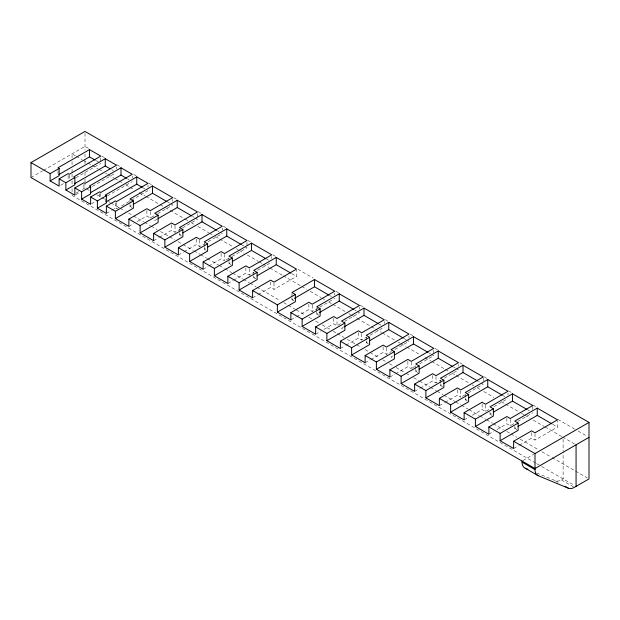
<?xml version="1.0" encoding="UTF-8"?>
<svg xmlns="http://www.w3.org/2000/svg" width="620" height="620" viewBox="0 0 620 620"><rect width="100%" height="100%" fill="white"/><g stroke="black" fill="none" stroke-linecap="round" stroke-linejoin="round"><path stroke-width="0.46" stroke-dasharray="3.1 2.33" d="M31 177.537L42.633 170.826M43.462 170.345L85.002 146.359L89.195 148.785M60.76 185.163L64.031 183.28M75.88 177.739L100.75 163.378M76.105 193.068L78.531 191.665M82.576 189.333L85.002 187.93L85.002 184.062M75.694 194.734L79.786 192.37M92.457 186.349L115.669 172.949M91.442 203.825L95.534 201.461M107.384 195.92L132.254 181.567M106.376 213.388L111.282 210.56M112.104 210.087L115.374 208.196L116.498 208.847L130.595 200.71M131.425 200.229L148.002 190.658M129.999 204.429L129.999 206.243L132.502 204.802M128.875 226.378L133.781 223.549M137.059 221.658L146.878 215.993L150.249 217.938L156.914 214.086M157.751 213.606L172.748 204.949L170.322 203.546M157.248 219.093L154.752 220.534L156.775 221.704M153.628 240.669L158.534 237.84M159.356 237.367L171.624 230.276L175.003 232.229L181.668 228.377M182.497 227.897L197.501 219.24L195.067 217.837M179.498 233.004L179.498 234.825L181.164 233.864M178.374 254.96L183.287 252.123M184.101 251.65L196.377 244.567L199.749 246.52L204.747 243.629M208.08 241.707L222.247 233.523L219.821 232.12M204.251 247.295L204.251 249.116L205.917 248.155M203.128 269.251L208.033 266.414M208.855 265.941L221.123 258.858L224.502 260.803L224.502 254.44M226.168 259.842L231.167 256.959M231.996 256.478L247 247.814L244.567 246.411M228.997 261.586L228.997 263.407L230.663 262.438M227.873 283.542L232.787 280.705M233.601 280.232L245.876 273.149L249.248 275.094L254.246 272.211M257.587 270.281L271.754 262.105M253.751 275.877L253.751 277.69L255.417 276.729M252.627 297.825L257.533 294.996M258.354 294.523L270.622 287.432L274.001 289.385L296.5 276.396L296.5 270.026M291.997 297.957L291.997 299.778L293.663 298.817M290.873 319.912L295.787 317.076M296.6 316.603L308.876 309.519L312.248 311.465L318.92 307.621M319.75 307.14L334.754 298.476M316.75 312.248L316.75 314.069L318.417 313.1M315.627 334.203L320.532 331.367M323.81 329.476L333.622 323.81L337.001 325.756L337.001 319.393M337.83 325.275L341.171 323.353M344.503 321.423L359.499 312.767L357.074 311.364M343.17 327.391L341.504 328.352L343.526 329.522M340.372 348.487L345.286 345.658M346.099 345.185L358.376 338.094L361.747 340.047L366.753 337.156M370.086 335.234L384.253 327.058M366.25 340.822L366.25 342.643L367.916 341.682M365.126 362.778L370.031 359.941M370.853 359.476L383.121 352.385L386.5 354.338L391.499 351.447M394.832 349.525L408.999 341.341L406.573 339.938M392.669 355.973L391.003 356.934L393.026 358.104M389.872 377.069L394.785 374.232M395.599 373.759L407.875 366.676L411.254 368.621L411.254 362.258M412.083 368.14L416.253 365.738M419.585 363.816L433.752 355.632L431.318 354.229M415.749 369.404L415.749 371.225L417.415 370.264M414.625 391.36L419.531 388.523M420.352 388.05L432.628 380.967L436 382.912L440.998 380.029M444.331 378.099L458.498 369.923L456.072 368.52M440.502 383.695L440.502 385.508L442.168 384.547M439.379 405.65L444.284 402.814M445.106 402.341L457.374 395.258L460.753 397.203L460.753 390.84M462.419 396.242L467.418 393.351M468.247 392.871L483.251 384.214L478.392 381.409M465.248 397.986L465.248 399.799L466.914 398.838M464.124 419.934L469.038 417.105M472.308 415.214L482.128 409.541L485.499 411.494L488.831 409.564M493.83 406.681L507.997 398.505M490.002 412.269L490.002 414.09L492.497 412.649M488.878 434.225L493.784 431.388M497.054 429.505L506.873 423.832L510.252 425.785L514.414 423.375M517.746 421.453L532.75 412.788M514.747 426.56L514.747 428.381L517.25 426.94M513.624 448.516L518.537 445.679M519.351 445.207L531.627 438.123L534.998 440.068L557.496 427.079L557.496 420.716M522.9 460.567L533.797 454.274M536.796 473.014L555.536 480.787A12.726 7.347 -60 0 0 561.402 479.911L563.123 478.911L563.123 451.841M101.773 156.046L105.129 157.984M116.87 164.757L120.218 166.695M133.641 174.445L136.152 175.894M148.73 183.156L152.086 185.093M173.894 197.679L176.406 199.136M198.214 211.722L201.562 213.66M223.371 226.246L225.881 227.703M247.69 240.289L251.883 242.707M272.846 254.812L276.202 256.75M298.003 269.336L313.1 278.054M335.746 291.129L339.094 293.066M360.065 305.164L363.413 307.101M385.221 319.695L388.577 321.625M410.378 334.219L412.897 335.668M434.697 348.254L438.053 350.192M459.854 362.785L462.373 364.235M484.174 376.821L487.529 378.758M508.493 390.863L511.849 392.801M532.812 404.907L536.168 406.844M557.969 419.43L574.74 429.11M578.096 431.047L587.326 436.371M95.93 160.596L99.146 162.448M111.677 169.686L113.29 170.616M127.425 178.785L129.037 179.707M143.181 187.875L144.785 188.805M167.888 202.143L169.508 203.073M192.642 216.434L194.262 217.364M217.388 230.718L219.007 231.655M242.141 245.008L243.761 245.946M266.887 259.3L268.507 260.237M291.64 273.591L296.5 276.396M329.887 295.67L331.506 296.608M354.64 309.961L356.26 310.899M378.58 323.779L381.013 325.182M404.139 338.536L405.759 339.473M428.893 352.827L430.512 353.764M453.639 367.118L455.258 368.055M503.138 395.7L504.757 396.63M527.891 409.983L529.511 410.921M552.637 424.274L557.496 427.079M75.415 155.767L72.059 153.83L72.059 157.697M76.252 156.248L82.127 159.642M82.964 160.123L87.156 162.549M87.994 163.029L91.349 164.967M92.186 165.447L98.061 168.842M98.898 169.322L102.254 171.26M105.609 173.197L107.283 174.166M108.12 174.646L113.995 178.041M114.832 178.521L118.188 180.459M119.025 180.947L122.38 182.877M125.736 184.814L129.084 186.752M129.929 187.24L134.121 189.658M139.151 192.564L145.018 195.951M145.863 196.439L159.278 204.181M160.115 204.67L164.308 207.088M165.145 207.576L169.338 209.994M170.182 210.475L184.434 218.705M185.272 219.193L187.79 220.642M191.146 222.58L194.502 224.517M197.85 226.455L208.754 232.748M209.591 233.236L212.11 234.685M215.465 236.623L218.821 238.56M219.658 239.041L233.074 246.791M236.429 248.728L238.103 249.697M238.948 250.178L243.978 253.084M247.333 255.022L258.23 261.315M259.067 261.803L262.423 263.733M263.267 264.221L269.134 267.608M269.971 268.096L282.55 275.358M283.387 275.838L301.002 286.006M301.839 286.494L306.869 289.393M310.225 291.33L321.129 297.623M321.966 298.112L325.322 300.049M328.678 301.987L332.026 303.924M332.87 304.404L345.449 311.666M348.804 313.604L350.478 314.572M351.315 315.053L356.345 317.959M357.19 318.447L370.605 326.19M371.442 326.678L374.798 328.615M375.635 329.096L381.509 332.49M382.346 332.971L394.925 340.233M398.28 342.17L399.954 343.139M400.791 343.62L405.829 346.526M406.666 347.014L420.081 354.756M425.111 357.663L430.985 361.049M431.822 361.538L444.4 368.799M445.238 369.28L448.593 371.217M451.949 373.155L455.305 375.092M456.142 375.581L468.72 382.842M472.076 384.78L473.75 385.741M477.106 387.678L480.461 389.616M483.817 391.553L493.877 397.366M501.425 401.721L504.781 403.659M505.618 404.139L518.196 411.409M521.552 413.339L524.071 414.796M524.908 415.276L529.937 418.182M533.293 420.12L544.197 426.413M545.034 426.901L561.805 436.581M562.642 437.069L574.446 443.881M129.999 206.243L132.021 207.413M179.498 234.825L181.528 235.995M204.251 249.116L206.274 250.286M228.997 263.407L231.028 264.57M253.751 277.69L255.773 278.861M291.997 299.778L294.027 300.948M316.75 314.069L318.773 315.231M366.25 342.643L368.272 343.813M415.749 371.225L417.771 372.395M440.502 385.508L442.525 386.678M465.248 399.799L467.279 400.969M490.002 414.09L492.024 415.261M514.747 428.381L516.778 429.552M86.676 188.899L89.195 190.348M96.743 194.711L100.936 197.129M101.773 197.617L105.129 199.547M108.484 201.485L110.158 202.453M110.996 202.942L119.381 207.778M120.218 208.266L125.256 211.172M128.603 213.11L132.804 215.528M133.641 216.016L143.701 221.821M144.537 222.309L150.412 225.696M151.249 226.176L157.124 229.571M160.472 231.508L168.857 236.344M169.702 236.832L174.732 239.738M178.087 241.676L182.28 244.094M183.117 244.575L193.177 250.387M194.021 250.875L199.888 254.262M200.725 254.743L206.6 258.137M207.437 258.618L218.341 264.911M219.178 265.399L224.208 268.305M225.044 268.786L231.756 272.661M232.593 273.141L242.66 278.954M243.497 279.434L249.364 282.829M250.201 283.309L256.076 286.704M256.913 287.184L280.395 300.739M283.751 302.676L295.492 309.458M296.329 309.938L305.551 315.262M308.907 317.2L312.263 319.137M315.619 321.075L318.967 323.012M322.322 324.95L329.871 329.305M333.227 331.243L336.583 333.18M337.42 333.661L344.131 337.536M347.479 339.473L355.872 344.317M356.709 344.798L360.902 347.223M365.095 349.641L369.288 352.059M370.125 352.548L379.347 357.872M382.703 359.809L386.058 361.747M389.414 363.684L392.77 365.622M396.118 367.551L405.348 372.884M406.185 373.364L410.378 375.782M413.734 377.719L418.764 380.626M419.6 381.114L429.668 386.919M430.505 387.407L436.371 390.794M437.216 391.282L443.083 394.669M443.92 395.149L454.824 401.45M455.661 401.93L460.691 404.837M461.536 405.317L468.239 409.192M469.077 409.68L479.144 415.485M479.981 415.974L485.855 419.36M486.692 419.841L492.559 423.235M493.396 423.716L503.463 429.528M506.819 431.466L510.175 433.403M511.012 433.884L516.879 437.278M520.234 439.208L538.687 449.864M542.035 451.802L551.265 457.126M552.102 457.607L574.74 470.681M575.585 471.169L587.326 477.943M72.059 195.401L535.812 463.14M536.649 463.628L540.841 466.046M541.679 466.535L574.446 485.445M561.402 479.911L574.337 487.382M555.536 480.787L558.767 482.654M563.123 439.278L563.123 450.88M534.998 433.706L534.998 440.068M532.75 406.425L532.75 410.975M531.627 432.667L531.627 438.123M510.252 419.414L510.252 425.785M507.997 393.049L507.997 394.863M506.873 418.376L506.873 423.832M485.499 405.124L485.499 411.494M483.251 377.851L483.251 382.393M482.128 404.085L482.128 409.541M465.248 394.343L465.248 397.071M458.498 364.467L458.498 366.288M457.374 389.802L457.374 395.258M440.502 380.052L440.502 382.78M436 376.549L436 382.912M433.752 350.176L433.752 353.819M432.628 375.511L432.628 380.967M415.749 365.769L415.749 368.497M408.999 335.893L408.999 337.706M407.875 361.22L407.875 366.676M386.5 347.967L386.5 354.338M384.253 321.602L384.253 323.415M383.121 346.929L383.121 352.385M366.25 337.187L366.25 339.915M361.747 333.684L361.747 340.047M359.499 307.311L359.499 309.132M358.376 332.638L358.376 338.094M334.754 293.02L334.754 294.841M333.622 318.354L333.622 323.81M316.75 308.613L316.75 311.341M312.248 305.102L312.248 311.465M308.876 304.063L308.876 309.519M291.997 293.407L291.997 297.05M274.001 283.022L274.001 289.385M271.754 256.649L271.754 258.47M270.622 281.976L270.622 287.432M253.751 272.234L253.751 274.962M249.248 268.731L249.248 275.094M247 242.358L247 245.993M245.876 267.693L245.876 273.149M228.997 257.951L228.997 260.679M222.247 228.067L222.247 229.888M221.123 253.402L221.123 258.858M204.251 243.66L204.251 246.388M199.749 240.149L199.749 246.52M197.501 213.784L197.501 217.419M196.377 239.111L196.377 244.567M179.498 229.369L179.498 232.097M175.003 225.858L175.003 232.229M172.748 199.493L172.748 201.306M171.624 224.82L171.624 230.276M150.249 211.575L150.249 217.938M148.002 185.202L148.002 187.023M146.878 210.537L146.878 215.993M132.254 176.111L132.254 177.925M129.999 199.88L129.999 203.515M116.498 167.013L116.498 168.834M116.498 202.476L116.498 208.847M115.374 202.74L115.374 208.196M105.253 198.71L105.253 202.353M100.75 157.922L100.75 161.556M100.75 193.386L100.75 197.935M99.626 193.649L99.626 198.191M85.002 133.292L85.002 150.226M85.002 154.093L85.002 159.898M85.002 160.859L85.002 163.765M85.002 172.461L85.002 178.266M85.002 179.226L85.002 183.094M83.878 184.551L83.878 189.1M72.059 161.564L72.059 165.431M72.059 169.299L72.059 173.166M72.059 174.135L72.059 177.033M72.059 180.9L72.059 184.768M72.059 188.635L72.059 194.432M69.246 175.197L69.246 178.839M68.123 175.46L68.123 180.009M58.001 170.523L58.001 175.073"/><path stroke-width="0.93" d="M589 437.34L534.998 468.518L31 177.537L31 162.595L85.002 131.425L589 422.406L589 478.911L574.337 487.382A12.726 7.347 -60 0 1 568.47 488.258L538.137 475.664L525.194 468.193A12.726 7.347 -60 0 1 522.063 462.125L522.063 461.048M50.127 180.916L59.125 186.108L59.125 178.839L68.123 173.639L69.246 174.29L100.75 156.1L89.497 149.606L58.001 167.795L59.125 168.446L59.125 175.716L50.127 180.916L50.127 173.639L31 162.595M50.127 173.639L59.125 168.446M58.83 174.592L89.497 156.883L95.123 160.131M65.875 190.007L74.873 195.207L74.873 187.93L83.878 182.737L85.002 183.381L116.498 165.199L105.253 158.704L73.749 176.886L74.873 177.537L74.873 184.814L65.875 190.007L65.875 182.737L74.873 177.537M74.578 183.683L105.253 165.974L110.073 168.756M81.623 199.105L90.629 204.298L90.629 197.02L99.626 191.828L100.75 192.479L132.254 174.29L121.001 167.795L89.497 185.984L90.629 186.628L90.629 193.905L81.623 199.105L81.623 191.828L90.629 186.628M90.326 192.774L121.001 175.073L126.627 178.32M97.379 208.196L106.376 213.388L106.376 206.119L115.374 200.919L116.498 201.57L148.002 183.381L136.749 176.886L105.253 195.075L106.376 195.726L106.376 202.996L97.379 208.196L97.379 200.919L106.376 195.726M106.082 201.872L136.749 184.163L142.375 187.411M115.374 218.589L128.875 226.378L128.875 219.108L146.878 208.715L150.249 210.661L172.748 197.672L152.497 185.984L129.999 198.974L133.377 200.919L133.377 208.196L115.374 218.589L115.374 211.312L133.377 200.919M133.331 204.321L152.497 193.254L167.082 201.671M140.128 232.88L153.628 240.669L153.628 233.399L171.624 223.006L175.003 224.952L197.501 211.963L177.25 200.268L154.752 213.264L158.123 215.21L158.123 222.487L140.128 232.88L140.128 225.603L158.123 215.21M158.084 218.612L177.25 207.545L191.828 215.962M164.874 247.163L178.374 254.96L178.374 247.682L196.377 237.29L199.749 239.243L222.247 226.254L202.004 214.559L179.498 227.548L182.877 229.501L182.877 236.77L164.874 247.163L164.874 239.894L182.877 229.501M182.83 232.903L202.004 221.836L216.581 230.253M189.627 261.454L203.128 269.251L203.128 261.973L221.123 251.581L224.502 253.534L247 240.537L226.749 228.85L204.251 241.839L207.623 243.792L207.623 251.061L189.627 261.454L189.627 254.177L207.623 243.792M207.584 247.186L226.749 236.127L241.327 244.544M214.373 275.745L227.873 283.542L227.873 276.264L245.876 265.872L249.248 267.817L271.754 254.828L251.503 243.141L228.997 256.13L232.376 258.075L232.376 265.352L214.373 275.745L214.373 268.468L232.376 258.075M232.329 261.477L251.503 250.41L266.081 258.835M239.126 290.036L252.627 297.825L252.627 290.555L270.622 280.163L274.001 282.108L296.5 269.119L276.249 257.424L253.751 270.421L257.122 272.366L257.122 279.643L239.126 290.036L239.126 282.759L257.122 272.366M257.083 275.768L276.249 264.701L290.827 273.118M277.373 312.116L290.873 319.912L290.873 312.635L308.876 302.242L312.248 304.195L334.754 291.206L314.503 279.512L291.997 292.501L295.376 294.454L295.376 301.723L277.373 312.116L277.373 304.839L252.627 290.555M277.373 304.839L295.376 294.454M294.5 298.336L314.503 286.789L329.081 295.205M302.126 326.407L315.627 334.203L315.627 326.926L333.622 316.533L337.001 318.478L359.499 305.49L339.249 293.803L316.75 306.792L320.122 308.737L320.122 316.014L302.126 326.407L302.126 319.13L320.122 308.737M319.254 312.62L339.249 301.072L353.826 309.496M326.872 340.698L340.372 348.487L340.372 341.217L358.376 330.824L361.747 332.769L384.253 319.781L364.002 308.094L341.504 321.083L344.875 323.028L344.875 330.305L326.872 340.698L326.872 333.421L344.875 323.028M343.999 326.911L364.002 315.363L378.58 323.779M351.625 354.981L365.126 362.778L365.126 355.508L383.121 345.115L386.5 347.06L408.999 334.072L388.748 322.377L366.25 335.366L369.629 337.319L369.629 344.596L351.625 354.981L351.625 347.712L369.629 337.319M369.582 340.721L388.748 329.654L403.333 338.071M376.379 369.272L389.872 377.069L389.872 369.791L407.875 359.399L411.254 361.351L433.752 348.363L413.501 336.668L391.003 349.657L394.374 351.61L394.374 358.879L376.379 369.272L376.379 362.003L394.374 351.61M394.336 355.012L413.501 343.945L428.079 352.362M401.125 383.563L414.625 391.36L414.625 384.082L432.628 373.69L436 375.642L458.498 362.646L438.247 350.959L415.749 363.948L419.128 365.893L419.128 373.17L401.125 383.563L401.125 376.286L419.128 365.893M419.081 369.295L438.247 358.236L452.832 366.653M425.878 397.854L439.379 405.65L439.379 398.373L457.374 387.981L460.753 389.926L483.251 376.937L463 365.25L440.502 378.239L443.874 380.184L443.874 387.461L425.878 397.854L425.878 390.577L443.874 380.184M443.835 383.586L463 372.519L477.578 380.936M450.624 412.145L464.124 419.934L464.124 412.664L482.128 402.271L485.499 404.217L507.997 391.228L487.746 379.533L465.248 392.53L468.627 394.475L468.627 401.752L450.624 412.145L450.624 404.868L468.627 394.475M468.581 397.877L487.746 386.81L502.332 395.227M475.377 426.428L488.878 434.225L488.878 426.947L506.873 416.555L510.252 418.508L532.75 405.519L512.5 393.824L490.002 406.813L493.373 408.766L493.373 416.036L475.377 426.428L475.377 419.159L493.373 408.766M493.334 412.168L512.5 401.101L527.077 409.518M500.123 440.719L513.624 448.516L513.624 441.239L531.627 430.846L534.998 432.799L557.496 419.81L537.253 408.115L514.747 421.104L518.126 423.057L518.126 430.327L500.123 440.719L500.123 433.442L518.126 423.057M518.08 426.452L537.253 415.392L551.831 423.809M513.624 441.239L534.998 453.584L589 422.406M525.194 468.193L527.876 469.309M59.125 178.839L65.875 182.737M74.873 187.93L81.623 191.828M90.629 197.02L97.379 200.919M106.376 206.119L115.374 211.312M128.875 219.108L140.128 225.603M153.628 233.399L164.874 239.894M178.374 247.682L189.627 254.177M203.128 261.973L214.373 268.468M227.873 276.264L239.126 282.759M290.873 312.635L302.126 319.13M315.627 326.926L326.872 333.421M340.372 341.217L351.625 347.712M365.126 355.508L376.379 362.003M389.872 369.791L401.125 376.286M414.625 384.082L425.878 390.577M439.379 398.373L450.624 404.868M464.124 412.664L475.377 419.159M488.878 426.947L500.123 433.442M565.239 486.39L568.47 488.258M522.063 462.125L534.998 469.596A12.726 7.347 -60 0 0 538.137 475.664M576.065 444.811L576.065 486.382M537.253 408.115L537.253 415.392M534.998 453.584L534.998 469.596M512.5 393.824L512.5 401.101M487.746 379.533L487.746 386.81M463 365.25L463 372.519M438.247 350.959L438.247 358.236M413.501 336.668L413.501 343.945M388.748 322.377L388.748 329.654M364.002 308.094L364.002 315.363M339.249 293.803L339.249 301.072M314.503 279.512L314.503 286.789M276.249 257.424L276.249 264.701M251.503 243.141L251.503 250.41M226.749 228.85L226.749 236.127M202.004 214.559L202.004 221.836M177.25 200.268L177.25 207.545M152.497 185.984L152.497 193.254M136.749 176.886L136.749 184.163M121.001 167.795L121.001 175.073M105.253 158.704L105.253 165.974M89.497 149.606L89.497 156.883"/></g></svg>
